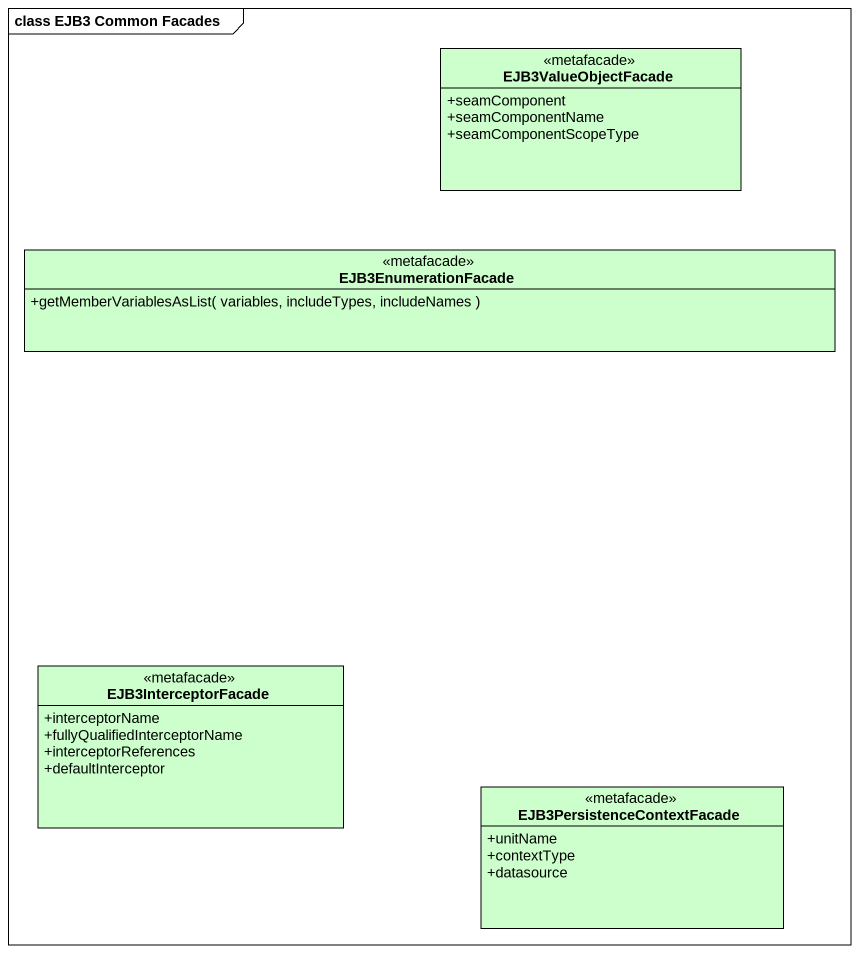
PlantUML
@startuml
mainframe class EJB3 Common Facades
hide circle
hide empty members
skinparam classAttributeIconSize 0
class EJB3ValueObjectFacade <<metafacade>> #CCFFCC {
  +seamComponent
  +seamComponentName
  +seamComponentScopeType
}
class EJB3EnumerationFacade <<metafacade>> #CCFFCC {
  +getMemberVariablesAsList( variables, includeTypes, includeNames )
}
class EJB3InterceptorFacade <<metafacade>> #CCFFCC {
  +interceptorName
  +fullyQualifiedInterceptorName
  +interceptorReferences
  +defaultInterceptor
}
class EJB3PersistenceContextFacade <<metafacade>> #CCFFCC {
  +unitName
  +contextType
  +datasource
}
@enduml
